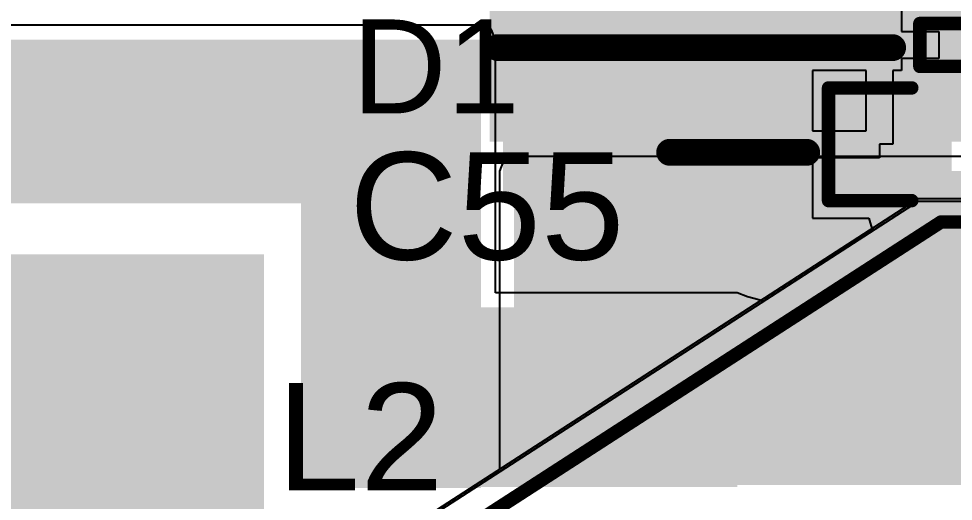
# Model space of a CAD drawing. Header units: millimetres. Extents: x -0.27 to 4.7, y -0.39 to 2.83.
# Drawn here: x 1.0026 to 1.3506, y 2.363 to 2.5428 of the extents above; entities that cross this region are included whole.
import ezdxf

# ---------------------------------------------------------------- set-up
doc = ezdxf.new("R2010")
doc.units = ezdxf.units.MM
doc.header["$MEASUREMENT"] = 0
for name, color, linetype in [('BottomLayer', 5, 'Continuous'), ('BottomSolder', 6, 'Continuous'), ('TopLayer', 1, 'Continuous'), ('TopOverlay', 2, 'Continuous'), ('TopPaste', 8, 'Continuous'), ('TopSolder', 216, 'Continuous'), ('ViaHoleLayer', 16, 'Continuous')]:
    doc.layers.add(name, color=color, linetype=linetype)
doc.styles.add('Arial', font='', dxfattribs={"height": 0.2})
doc.styles.get('Arial').set_extended_font_data('Arial')

# ---------------------------------------------------------------- blocks, each defined once
blk = doc.blocks.new('C___0603_25')
at = {"layer": 'TopLayer'}
for points in [[(-0.015, 0.0175), (-0.015, -0.0175), (-0.045, -0.0175), (-0.045, 0.0175)], [(0.045, 0.0175), (0.045, -0.0175), (0.015, -0.0175), (0.015, 0.0175)]]:
    blk.add_hatch(color=1, dxfattribs=at).paths.add_polyline_path(points)
at = {"layer": 'TopPaste'}
for points in [[(-0.015, 0.0175), (-0.015, -0.0175), (-0.045, -0.0175), (-0.045, 0.0175)], [(0.045, 0.0175), (0.045, -0.0175), (0.015, -0.0175), (0.015, 0.0175)]]:
    blk.add_hatch(color=8, dxfattribs=at).paths.add_polyline_path(points)
at = {"layer": 'TopSolder'}
for points in [[(-0.01264, 0.01986), (-0.01264, -0.01986), (-0.04736, -0.01986), (-0.04736, 0.01986)], [(0.04736, 0.01986), (0.04736, -0.01986), (0.01264, -0.01986), (0.01264, 0.01986)]]:
    blk.add_hatch(color=216, dxfattribs=at).paths.add_polyline_path(points)
at = {"layer": 'TopOverlay', "const_width": 0.005}
for points in [[(-0.049, 0.021), (-0.018, 0.021)], [(-0.049, -0.021), (-0.049, 0.021)], [(0.018, 0.021), (0.049, 0.021)], [(0.049, -0.021), (0.049, 0.021)], [(-0.049, -0.021), (-0.018, -0.021)], [(0.018, -0.021), (0.049, -0.021)]]:
    blk.add_lwpolyline(points, dxfattribs=at)
at = {"layer": 'TopOverlay', "const_width": 0.0025}
for points in [[(-0.05025, 0.021, 1), (-0.04775, 0.021, 1)], [(-0.05025, 0.021, 1), (-0.04775, 0.021, 1)], [(-0.01925, 0.021, 1), (-0.01675, 0.021, 1)], [(0.01675, 0.021, 1), (0.01925, 0.021, 1)], [(0.04775, 0.021, 1), (0.05025, 0.021, 1)], [(0.04775, 0.021, 1), (0.05025, 0.021, 1)], [(-0.05025, -0.021, 1), (-0.04775, -0.021, 1)], [(-0.05025, -0.021, 1), (-0.04775, -0.021, 1)], [(-0.01925, -0.021, 1), (-0.01675, -0.021, 1)], [(0.01675, -0.021, 1), (0.01925, -0.021, 1)], [(0.04775, -0.021, 1), (0.05025, -0.021, 1)], [(0.04775, -0.021, 1), (0.05025, -0.021, 1)]]:
    blk.add_lwpolyline(points, format="xyb", close=True, dxfattribs=at)
blk = doc.blocks.new('SSL0804T_220M_N_117')
at = {"layer": 'TopOverlay', "const_width": 0.005}
for points in [[(0.24684, -0.06747), (0.065, -0.18504)], [(0.065, -0.18504), (-0.065, -0.18504)]]:
    blk.add_lwpolyline(points, dxfattribs=at)
at = {"layer": 'TopOverlay', "const_width": 0.0025}
blk.add_lwpolyline([(0.06375, -0.18504, 1), (0.06625, -0.18504, 1)], format="xyb", close=True, dxfattribs=at)
blk.add_lwpolyline([(0.06375, -0.18504, 1), (0.06625, -0.18504, 1)], format="xyb", close=True, dxfattribs=at)
blk = doc.blocks.new('DSN0603_2_165')
at = {"layer": 'TopLayer'}
for points in [[(-0.01181, 0.00472), (-0.00394, 0.00472), (-0.00394, -0.00472), (-0.01181, -0.00472)], [(0.00394, 0.00472), (0.01181, 0.00472), (0.01181, -0.00472), (0.00394, -0.00472)]]:
    blk.add_hatch(color=1, dxfattribs=at).paths.add_polyline_path(points)
at = {"layer": 'TopPaste'}
for points in [[(-0.01181, 0.00472), (-0.00394, 0.00472), (-0.00394, -0.00472), (-0.01181, -0.00472)], [(0.00394, 0.00472), (0.01181, 0.00472), (0.01181, -0.00472), (0.00394, -0.00472)]]:
    blk.add_hatch(color=8, dxfattribs=at).paths.add_polyline_path(points)
at = {"layer": 'TopSolder'}
for points in [[(-0.01398, 0.00689), (-0.00177, 0.00689), (-0.00177, -0.00689), (-0.01398, -0.00689)], [(0.00177, 0.00689), (0.01398, 0.00689), (0.01398, -0.00689), (0.00177, -0.00689)]]:
    blk.add_hatch(color=216, dxfattribs=at).paths.add_polyline_path(points)
at = {"layer": 'TopOverlay', "const_width": 0.005}
for points in [[(-0.015, 0.008), (0.015, 0.008)], [(-0.015, -0.008), (-0.015, 0.008)], [(0.015, -0.008), (0.015, 0.008)], [(-0.015, -0.008), (0.015, -0.008)]]:
    blk.add_lwpolyline(points, dxfattribs=at)
at = {"layer": 'TopOverlay', "const_width": 0.0025}
for points in [[(-0.01625, 0.008, 1), (-0.01375, 0.008, 1)], [(-0.01625, 0.008, 1), (-0.01375, 0.008, 1)], [(0.01375, 0.008, 1), (0.01625, 0.008, 1)], [(0.01375, 0.008, 1), (0.01625, 0.008, 1)], [(-0.01625, -0.008, 1), (-0.01375, -0.008, 1)], [(-0.01625, -0.008, 1), (-0.01375, -0.008, 1)], [(0.01375, -0.008, 1), (0.01625, -0.008, 1)], [(0.01375, -0.008, 1), (0.01625, -0.008, 1)]]:
    blk.add_lwpolyline(points, format="xyb", close=True, dxfattribs=at)

msp = doc.modelspace()

# ---------------------------------------------------------------- hatches: boundary and pattern name
at = {"layer": 'BottomLayer'}
for points in [[(1.178, 2.497), (1.769, 2.497), (1.769, 2.70995), (1.178, 2.70995)], [(1.187, 2.369), (1.595, 2.369), (1.595, 2.486), (1.187, 2.486)]]:
    msp.add_hatch(color=5, dxfattribs=at).paths.add_polyline_path(points)
h = msp.add_hatch(color=5, dxfattribs=at)
edge = h.paths.add_edge_path()
edge.add_arc((1.20918, 2.412), 0.01181, 0, 360)
h = msp.add_hatch(color=5, dxfattribs=at)
edge = h.paths.add_edge_path()
edge.add_arc((1.239, 2.412), 0.01181, 0, 360)
h = msp.add_hatch(color=5, dxfattribs=at)
edge = h.paths.add_edge_path()
edge.add_arc((1.20918, 2.38495), 0.01181, 0, 360)
h = msp.add_hatch(color=5, dxfattribs=at)
edge = h.paths.add_edge_path()
edge.add_arc((1.239, 2.38495), 0.01181, 0, 360)
at = {"layer": 'BottomSolder'}
h = msp.add_hatch(color=6, dxfattribs=at)
edge = h.paths.add_edge_path()
edge.add_arc((1.20918, 2.412), 0.00591, 0, 360)
h = msp.add_hatch(color=6, dxfattribs=at)
edge = h.paths.add_edge_path()
edge.add_arc((1.239, 2.412), 0.00591, 0, 360)
h = msp.add_hatch(color=6, dxfattribs=at)
edge = h.paths.add_edge_path()
edge.add_arc((1.20918, 2.38495), 0.00591, 0, 360)
h = msp.add_hatch(color=6, dxfattribs=at)
edge = h.paths.add_edge_path()
edge.add_arc((1.239, 2.38495), 0.00591, 0, 360)
at = {"layer": 'TopLayer'}
for points in [[(1.183, 2.53195), (1.27382, 2.53195), (1.27382, 2.66695), (1.183, 2.66695)], [(1.183, 2.475), (1.35, 2.475), (1.35, 2.542), (1.183, 2.542)], [(0.466, 2.474), (1.123, 2.474), (1.123, 2.535), (0.466, 2.535)], [(1.10773, 2.368), (1.17473, 2.368), (1.17473, 2.535), (1.10773, 2.535)], [(0.543, 2.394), (1.094, 2.394), (1.094, 2.455), (0.543, 2.455)], [(1.11715, 2.43527), (1.11715, 2.36827), (1.27015, 2.36827), (1.27015, 2.43527)], [(0.968, 2.298), (1.094, 2.298), (1.094, 2.431), (0.968, 2.431)]]:
    msp.add_hatch(color=1, dxfattribs=at).paths.add_polyline_path(points)
h = msp.add_hatch(color=1, dxfattribs=at)
edge = h.paths.add_edge_path()
edge.add_arc((1.20918, 2.412), 0.01181, 0, 360)
h = msp.add_hatch(color=1, dxfattribs=at)
edge = h.paths.add_edge_path()
edge.add_arc((1.239, 2.412), 0.01181, 0, 360)
h = msp.add_hatch(color=1, dxfattribs=at)
edge = h.paths.add_edge_path()
edge.add_arc((1.20918, 2.38495), 0.01181, 0, 360)
h = msp.add_hatch(color=1, dxfattribs=at)
edge = h.paths.add_edge_path()
edge.add_arc((1.239, 2.38495), 0.01181, 0, 360)
at = {"layer": 'TopSolder'}
h = msp.add_hatch(color=216, dxfattribs=at)
edge = h.paths.add_edge_path()
edge.add_arc((1.20918, 2.412), 0.00591, 0, 360)
h = msp.add_hatch(color=216, dxfattribs=at)
edge = h.paths.add_edge_path()
edge.add_arc((1.239, 2.412), 0.00591, 0, 360)
h = msp.add_hatch(color=216, dxfattribs=at)
edge = h.paths.add_edge_path()
edge.add_arc((1.20918, 2.38495), 0.00591, 0, 360)
h = msp.add_hatch(color=216, dxfattribs=at)
edge = h.paths.add_edge_path()
edge.add_arc((1.239, 2.38495), 0.00591, 0, 360)
at = {"layer": 'ViaHoleLayer'}
h = msp.add_hatch(color=16, dxfattribs=at)
edge = h.paths.add_edge_path()
edge.add_arc((1.20918, 2.412), 0.00591, 0, 360)
h = msp.add_hatch(color=16, dxfattribs=at)
edge = h.paths.add_edge_path()
edge.add_arc((1.239, 2.412), 0.00591, 0, 360)
h = msp.add_hatch(color=16, dxfattribs=at)
edge = h.paths.add_edge_path()
edge.add_arc((1.20918, 2.38495), 0.00591, 0, 360)
h = msp.add_hatch(color=16, dxfattribs=at)
edge = h.paths.add_edge_path()
edge.add_arc((1.239, 2.38495), 0.00591, 0, 360)

# ---------------------------------------------------------------- linework, layer by layer
at = {"layer": 'BottomLayer'}
for p, q in [((1.187, 2.49141), (1.18317, 2.48983)), ((1.595, 2.49141), (1.187, 2.49141)), ((1.18317, 2.48983), (1.18159, 2.486)), ((1.18159, 2.486), (1.18159, 2.37488)), ((1.33754, 2.47571), (1.14046, 2.34829)), ((1.48595, 2.47571), (1.33754, 2.47571)), ((1.18159, 2.37488), (1.14046, 2.34829))]:
    msp.add_line(p, q, dxfattribs=at)
at = {"layer": 'TopLayer'}
for p, q in [((1.33132, 2.54772), (1.33132, 2.538)), ((1.17473, 2.54041), (0.466, 2.54041)), ((1.17856, 2.53883), (1.17473, 2.54041)), ((1.18014, 2.535), (1.17856, 2.53883)), ((1.33132, 2.538), (1.34525, 2.538)), ((1.34525, 2.538), (1.34525, 2.528)), ((1.18014, 2.44068), (1.18014, 2.535)), ((1.34525, 2.528), (1.33132, 2.528)), ((1.33132, 2.528), (1.33132, 2.5235)), ((1.31813, 2.5235), (1.29813, 2.5235)), ((1.29813, 2.5235), (1.29813, 2.501)), ((1.31813, 2.501), (1.31813, 2.5235)), ((1.33132, 2.5235), (1.32813, 2.5235)), ((1.32813, 2.5235), (1.32813, 2.496)), ((1.29813, 2.501), (1.31813, 2.501)), ((1.32813, 2.496), (1.32313, 2.496)), ((1.32313, 2.496), (1.32313, 2.491)), ((1.32313, 2.491), (1.29813, 2.491)), ((1.29813, 2.491), (1.29813, 2.4685)), ((1.33754, 2.47471), (1.14046, 2.34729)), ((1.48595, 2.47471), (1.33754, 2.47471)), ((1.29813, 2.4685), (1.3191, 2.4685)), ((1.3191, 2.4685), (1.32051, 2.4637)), ((1.32051, 2.4637), (1.28003, 2.43753)), ((1.27015, 2.44068), (1.18014, 2.44068)), ((1.27397, 2.4391), (1.27015, 2.44068)), ((1.28003, 2.43753), (1.27397, 2.4391))]:
    msp.add_line(p, q, dxfattribs=at)
at = {"layer": 'TopOverlay', "const_width": 0.01}
for points in [[(1.181, 2.532), (1.328, 2.532)], [(1.245, 2.493), (1.296, 2.493)]]:
    msp.add_lwpolyline(points, dxfattribs=at)
at = {"layer": 'TopOverlay', "const_width": 0.005}
for points in [[(1.1785, 2.532, 1), (1.1835, 2.532, 1)], [(1.3255, 2.532, 1), (1.3305, 2.532, 1)], [(1.2425, 2.493, 1), (1.2475, 2.493, 1)], [(1.2935, 2.493, 1), (1.2985, 2.493, 1)]]:
    msp.add_lwpolyline(points, format="xyb", close=True, dxfattribs=at)

# ---------------------------------------------------------------- block references
for name, p in [('DSN0603_2_165', (1.35313, 2.533)), ('C___0603_25', (1.35313, 2.496))]:
    msp.add_blockref(name, p)
at = {"rotation": 180}
msp.add_blockref('SSL0804T_220M_N_117', (1.411, 2.282), dxfattribs=at)

# ---------------------------------------------------------------- texts
at = {"layer": 'TopOverlay', "style": 'Arial'}
for s, height, p in [('D1', 0.035, (1.12667, 2.50751)), ('C55', 0.04, (1.12568, 2.45301)), ('L2', 0.04, (1.09868, 2.36701))]:
    msp.add_text(s, height=height, dxfattribs=at).set_placement(p)

doc.saveas('drawing.dxf')
